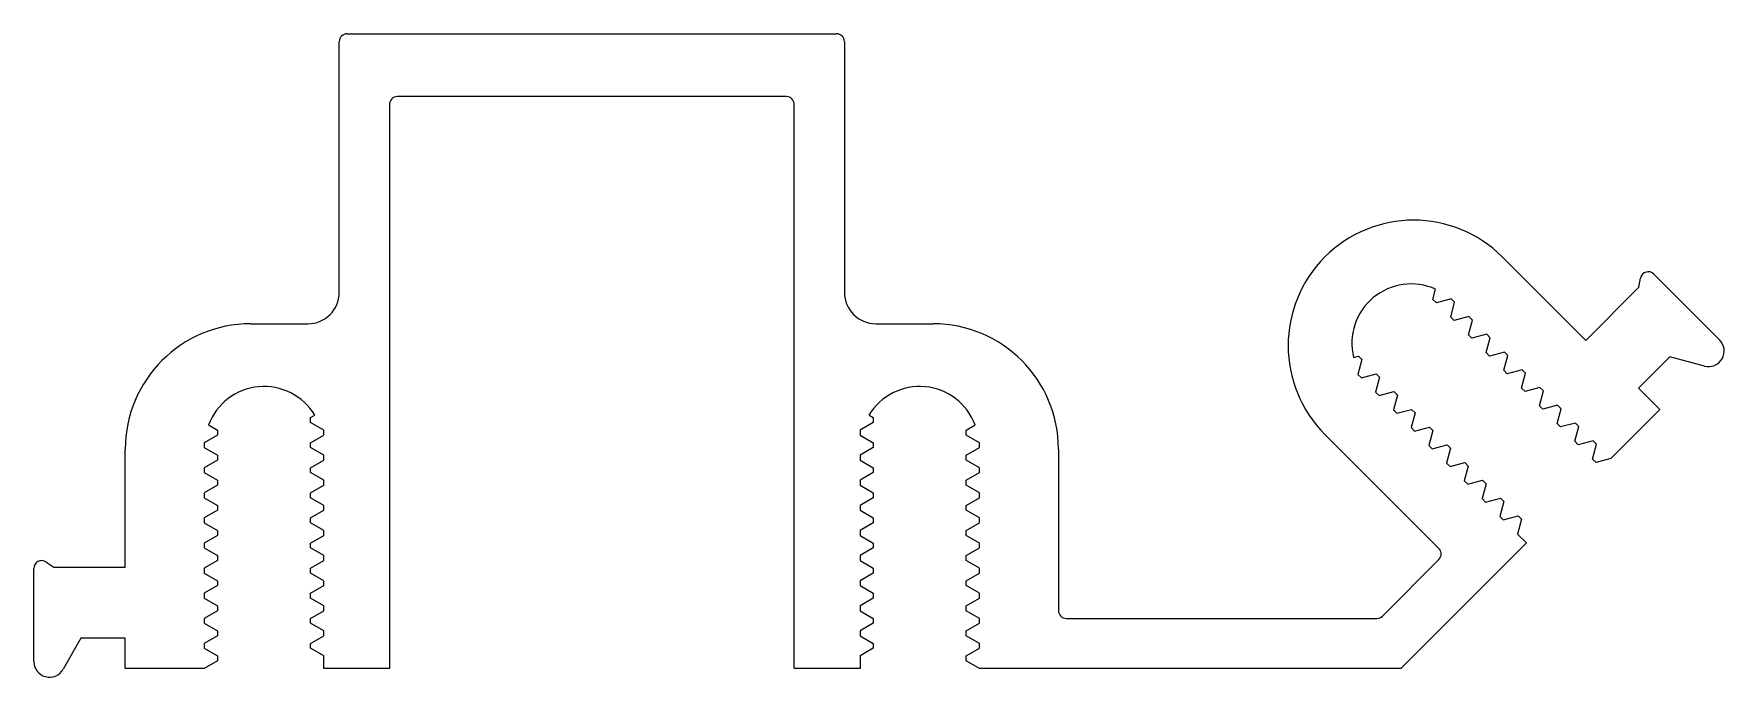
# Model space of a CAD drawing. Extents: x 4 to 89.6, y 3.6 to 36.1.
import ezdxf

# ---------------------------------------------------------------- set-up
doc = ezdxf.new("R2010")
doc.units = 0
doc.layers.get('0').update_dxf_attribs({"linetype": 'CONTINUOUS'})

msp = doc.modelspace()

# ---------------------------------------------------------------- linework, layer by layer
for p, q in [((19.875, 36.139), (32.266, 36.139)), ((32.266, 36.139), (44.656, 36.139)), ((19.479, 23.053), (19.479, 35.742)), ((45.053, 35.742), (45.053, 23.053)), ((22.019, 32.567), (22.019, 4.016)), ((32.266, 32.964), (22.415, 32.964)), ((42.116, 32.964), (32.266, 32.964)), ((42.513, 4.016), (42.513, 32.567)), ((78.358, 24.847), (82.581, 20.624)), ((86.031, 23.982), (89.36, 20.654)), ((74.847, 22.7), (74.984, 23.21)), ((82.581, 20.624), (85.267, 23.309)), ((85.267, 23.309), (85.361, 23.779)), ((75.021, 22.526), (74.847, 22.7)), ((75.772, 22.727), (75.021, 22.526)), ((75.745, 21.802), (75.946, 22.553)), ((75.946, 22.553), (75.772, 22.727)), ((14.993, 21.465), (17.891, 21.465)), ((46.641, 21.465), (49.539, 21.465)), ((75.919, 21.628), (75.745, 21.802)), ((76.67, 21.829), (75.919, 21.628)), ((76.643, 20.904), (76.844, 21.655)), ((76.844, 21.655), (76.67, 21.829)), ((76.817, 20.73), (76.643, 20.904)), ((77.568, 20.931), (76.817, 20.73)), ((77.541, 20.006), (77.742, 20.757)), ((77.742, 20.757), (77.568, 20.931)), ((70.833, 19.762), (71.075, 19.827)), ((71.075, 19.827), (71.249, 19.653)), ((77.715, 19.832), (77.541, 20.006)), ((78.466, 20.033), (77.715, 19.832)), ((78.439, 19.108), (78.64, 19.859)), ((78.64, 19.859), (78.466, 20.033)), ((86.84, 19.796), (85.255, 18.211)), ((88.593, 19.326), (86.84, 19.796)), ((71.249, 19.653), (71.048, 18.902)), ((71.048, 18.902), (71.223, 18.728)), ((71.223, 18.728), (71.973, 18.929)), ((71.973, 18.929), (72.148, 18.755)), ((78.613, 18.934), (78.439, 19.108)), ((79.364, 19.135), (78.613, 18.934)), ((79.337, 18.21), (79.538, 18.961)), ((79.538, 18.961), (79.364, 19.135)), ((72.148, 18.755), (71.946, 18.004)), ((71.946, 18.004), (72.121, 17.83)), ((72.121, 17.83), (72.871, 18.031)), ((72.871, 18.031), (73.046, 17.857)), ((79.511, 18.036), (79.337, 18.21)), ((80.262, 18.237), (79.511, 18.036)), ((80.235, 17.312), (80.436, 18.063)), ((80.436, 18.063), (80.262, 18.237)), ((85.255, 18.211), (86.338, 17.129)), ((73.046, 17.857), (72.844, 17.106)), ((73.019, 16.932), (73.769, 17.133)), ((73.769, 17.133), (73.944, 16.959)), ((80.409, 17.138), (80.235, 17.312)), ((81.16, 17.339), (80.409, 17.138)), ((81.133, 16.414), (81.334, 17.165)), ((81.334, 17.165), (81.16, 17.339)), ((86.338, 17.129), (83.854, 14.645)), ((12.862, 16.345), (13.319, 16.081)), ((18.018, 16.716), (18.235, 16.841)), ((18.018, 16.469), (18.018, 16.716)), ((18.691, 16.081), (18.018, 16.469)), ((46.514, 16.469), (45.841, 16.081)), ((46.297, 16.841), (46.514, 16.716)), ((46.514, 16.716), (46.514, 16.469)), ((51.213, 16.081), (51.67, 16.345)), ((72.844, 17.106), (73.019, 16.932)), ((73.944, 16.959), (73.742, 16.208)), ((81.307, 16.24), (81.133, 16.414)), ((82.058, 16.441), (81.307, 16.24)), ((82.031, 15.516), (82.232, 16.267)), ((82.232, 16.267), (82.058, 16.441)), ((13.319, 15.834), (12.646, 15.446)), ((12.646, 15.446), (12.646, 15.199)), ((13.319, 16.081), (13.319, 15.834)), ((18.018, 15.446), (18.691, 15.834)), ((18.018, 15.199), (18.018, 15.446)), ((18.691, 15.834), (18.691, 16.081)), ((45.841, 16.081), (45.841, 15.834)), ((45.841, 15.834), (46.514, 15.446)), ((46.514, 15.446), (46.514, 15.199)), ((51.213, 15.834), (51.213, 16.081)), ((51.886, 15.446), (51.213, 15.834)), ((51.886, 15.199), (51.886, 15.446)), ((75.15, 10.094), (69.378, 15.867)), ((73.742, 16.208), (73.917, 16.034)), ((73.917, 16.034), (74.667, 16.235)), ((74.842, 16.061), (74.64, 15.31)), ((74.667, 16.235), (74.842, 16.061)), ((82.205, 15.342), (82.031, 15.516)), ((82.956, 15.543), (82.205, 15.342)), ((83.13, 15.369), (82.956, 15.543)), ((8.643, 9.143), (8.643, 15.115)), ((12.646, 15.199), (13.319, 14.811)), ((13.319, 14.564), (12.646, 14.176)), ((13.319, 14.811), (13.319, 14.564)), ((18.691, 14.811), (18.018, 15.199)), ((18.018, 14.176), (18.691, 14.564)), ((18.691, 14.564), (18.691, 14.811)), ((46.514, 15.199), (45.841, 14.811)), ((45.841, 14.811), (45.841, 14.564)), ((45.841, 14.564), (46.514, 14.176)), ((51.213, 14.811), (51.886, 15.199)), ((51.213, 14.564), (51.213, 14.811)), ((51.886, 14.176), (51.213, 14.564)), ((55.889, 15.115), (55.889, 6.952)), ((74.64, 15.31), (74.815, 15.136)), ((74.815, 15.136), (75.565, 15.337)), ((75.74, 15.163), (75.538, 14.412)), ((75.565, 15.337), (75.74, 15.163)), ((82.929, 14.618), (83.13, 15.369)), ((83.103, 14.444), (82.929, 14.618)), ((83.854, 14.645), (83.103, 14.444)), ((12.646, 14.176), (12.646, 13.929)), ((12.646, 13.929), (13.319, 13.541)), ((18.018, 13.929), (18.018, 14.176)), ((18.691, 13.541), (18.018, 13.929)), ((46.514, 13.929), (45.841, 13.541)), ((46.514, 14.176), (46.514, 13.929)), ((51.213, 13.541), (51.886, 13.929)), ((51.886, 13.929), (51.886, 14.176)), ((75.538, 14.412), (75.713, 14.238)), ((75.713, 14.238), (76.463, 14.439)), ((76.638, 14.264), (76.436, 13.514)), ((76.463, 14.439), (76.638, 14.264)), ((13.319, 13.294), (12.646, 12.906)), ((12.646, 12.906), (12.646, 12.659)), ((13.319, 13.541), (13.319, 13.294)), ((18.018, 12.906), (18.691, 13.294)), ((18.018, 12.659), (18.018, 12.906)), ((18.691, 13.294), (18.691, 13.541)), ((45.841, 13.541), (45.841, 13.294)), ((45.841, 13.294), (46.514, 12.906)), ((46.514, 12.906), (46.514, 12.659)), ((51.213, 13.294), (51.213, 13.541)), ((51.886, 12.906), (51.213, 13.294)), ((51.886, 12.659), (51.886, 12.906)), ((76.436, 13.514), (76.611, 13.339)), ((76.611, 13.339), (77.361, 13.541)), ((77.536, 13.366), (77.335, 12.616)), ((77.361, 13.541), (77.536, 13.366)), ((12.646, 12.659), (13.319, 12.271)), ((13.319, 12.024), (12.646, 11.636)), ((13.319, 12.271), (13.319, 12.024)), ((18.691, 12.271), (18.018, 12.659)), ((18.018, 11.636), (18.691, 12.024)), ((18.691, 12.024), (18.691, 12.271)), ((46.514, 12.659), (45.841, 12.271)), ((45.841, 12.271), (45.841, 12.024)), ((45.841, 12.024), (46.514, 11.636)), ((51.213, 12.271), (51.886, 12.659)), ((51.213, 12.024), (51.213, 12.271)), ((51.886, 11.636), (51.213, 12.024)), ((77.335, 12.616), (77.509, 12.441)), ((77.509, 12.441), (78.259, 12.643)), ((78.434, 12.468), (78.233, 11.718)), ((78.259, 12.643), (78.434, 12.468)), ((12.646, 11.636), (12.646, 11.389)), ((12.646, 11.389), (13.319, 11.001)), ((18.018, 11.389), (18.018, 11.636)), ((18.691, 11.001), (18.018, 11.389)), ((46.514, 11.389), (45.841, 11.001)), ((46.514, 11.636), (46.514, 11.389)), ((51.213, 11.001), (51.886, 11.389)), ((51.886, 11.389), (51.886, 11.636)), ((78.233, 11.718), (78.407, 11.543)), ((78.407, 11.543), (79.158, 11.745)), ((79.332, 11.57), (79.131, 10.82)), ((79.158, 11.745), (79.332, 11.57)), ((13.319, 10.754), (12.646, 10.366)), ((12.646, 10.366), (12.646, 10.119)), ((13.319, 11.001), (13.319, 10.754)), ((18.018, 10.366), (18.691, 10.754)), ((18.018, 10.119), (18.018, 10.366)), ((18.691, 10.754), (18.691, 11.001)), ((45.841, 11.001), (45.841, 10.754)), ((45.841, 10.754), (46.514, 10.366)), ((46.514, 10.366), (46.514, 10.119)), ((51.213, 10.754), (51.213, 11.001)), ((51.886, 10.366), (51.213, 10.754)), ((51.886, 10.119), (51.886, 10.366)), ((79.58, 10.371), (73.225, 4.016)), ((79.131, 10.82), (79.58, 10.371)), ((12.646, 10.119), (13.319, 9.731)), ((13.319, 9.484), (12.646, 9.096)), ((13.319, 9.731), (13.319, 9.484)), ((18.691, 9.731), (18.018, 10.119)), ((18.018, 9.096), (18.691, 9.484)), ((18.691, 9.484), (18.691, 9.731)), ((46.514, 10.119), (45.841, 9.731)), ((45.841, 9.731), (45.841, 9.484)), ((45.841, 9.484), (46.514, 9.096)), ((51.213, 9.731), (51.886, 10.119)), ((51.213, 9.484), (51.213, 9.731)), ((51.886, 9.096), (51.213, 9.484)), ((72.289, 6.672), (75.15, 9.533)), ((4.014, 4.371), (4.014, 9.079)), ((4.631, 9.409), (5.03, 9.143)), ((5.03, 9.143), (8.643, 9.143)), ((12.646, 9.096), (12.646, 8.849)), ((12.646, 8.849), (13.319, 8.461)), ((18.018, 8.849), (18.018, 9.096)), ((18.691, 8.461), (18.018, 8.849)), ((46.514, 8.849), (45.841, 8.461)), ((46.514, 9.096), (46.514, 8.849)), ((51.213, 8.461), (51.886, 8.849)), ((51.886, 8.849), (51.886, 9.096)), ((13.319, 8.214), (12.646, 7.826)), ((12.646, 7.826), (12.646, 7.579)), ((13.319, 8.461), (13.319, 8.214)), ((18.018, 7.826), (18.691, 8.214)), ((18.018, 7.579), (18.018, 7.826)), ((18.691, 8.214), (18.691, 8.461)), ((45.841, 8.461), (45.841, 8.214)), ((45.841, 8.214), (46.514, 7.826)), ((46.514, 7.826), (46.514, 7.579)), ((51.213, 8.214), (51.213, 8.461)), ((51.886, 7.826), (51.213, 8.214)), ((51.886, 7.579), (51.886, 7.826)), ((12.646, 7.579), (13.319, 7.191)), ((13.319, 6.944), (12.646, 6.556)), ((13.319, 7.191), (13.319, 6.944)), ((18.691, 7.191), (18.018, 7.579)), ((18.018, 6.556), (18.691, 6.944)), ((18.691, 6.944), (18.691, 7.191)), ((46.514, 7.579), (45.841, 7.191)), ((45.841, 7.191), (45.841, 6.944)), ((45.841, 6.944), (46.514, 6.556)), ((51.213, 7.191), (51.886, 7.579)), ((51.213, 6.944), (51.213, 7.191)), ((51.886, 6.556), (51.213, 6.944)), ((12.646, 6.556), (12.646, 6.309)), ((12.646, 6.309), (13.319, 5.921)), ((18.018, 6.309), (18.018, 6.556)), ((18.691, 5.921), (18.018, 6.309)), ((46.514, 6.309), (45.841, 5.921)), ((46.514, 6.556), (46.514, 6.309)), ((51.213, 5.921), (51.886, 6.309)), ((51.886, 6.309), (51.886, 6.556)), ((56.286, 6.556), (72.008, 6.556)), ((6.402, 5.546), (5.495, 3.975)), ((8.643, 5.546), (6.402, 5.546)), ((8.643, 4.016), (8.643, 5.546)), ((13.319, 5.674), (12.646, 5.286)), ((12.646, 5.286), (12.646, 5.039)), ((13.319, 5.921), (13.319, 5.674)), ((18.018, 5.286), (18.691, 5.674)), ((18.018, 5.039), (18.018, 5.286)), ((18.691, 5.674), (18.691, 5.921)), ((45.841, 5.921), (45.841, 5.674)), ((45.841, 5.674), (46.514, 5.286)), ((46.514, 5.286), (46.514, 5.039)), ((51.213, 5.674), (51.213, 5.921)), ((51.886, 5.286), (51.213, 5.674)), ((51.886, 5.039), (51.886, 5.286)), ((12.646, 5.039), (13.319, 4.651)), ((13.319, 4.404), (12.646, 4.016)), ((13.319, 4.651), (13.319, 4.404)), ((18.691, 4.651), (18.018, 5.039)), ((18.691, 4.016), (18.691, 4.651)), ((46.514, 5.039), (45.841, 4.651)), ((45.841, 4.651), (45.841, 4.016)), ((51.213, 4.651), (51.886, 5.039)), ((51.213, 4.404), (51.213, 4.651)), ((51.886, 4.016), (51.213, 4.404)), ((12.646, 4.016), (8.643, 4.016)), ((22.019, 4.016), (18.691, 4.016)), ((45.841, 4.016), (42.513, 4.016)), ((73.225, 4.016), (51.886, 4.016))]:
    msp.add_line(p, q)
for centre, radius, start, end in [((19.875, 35.742), 0.397, 90, 180), ((44.656, 35.742), 0.397, 360, 90), ((22.415, 32.567), 0.397, 90, 180), ((42.116, 32.567), 0.397, 360, 90), ((73.868, 20.357), 6.35, 45, 225), ((85.75, 23.702), 0.397, 45, 168.7), ((73.742, 20.482), 2.997, 65.53596, 193.90837), ((17.891, 23.053), 1.588, 270, 360), ((46.641, 23.053), 1.587, 180, 270), ((14.993, 15.115), 6.35, 90, 180), ((49.539, 15.115), 6.35, 360, 90), ((88.798, 20.092), 0.794, 255, 45), ((15.669, 15.293), 2.997, 31.09163, 159.46404), ((48.863, 15.293), 2.997, 20.53596, 148.90837), ((4.411, 9.079), 0.397, 56.3, 180), ((74.869, 9.814), 0.397, 315, 45), ((56.286, 6.952), 0.397, 180, 270), ((72.008, 6.952), 0.397, 270, 315), ((4.808, 4.371), 0.794, 180, 330)]:
    msp.add_arc(centre, radius, start, end)

doc.saveas('drawing.dxf')
